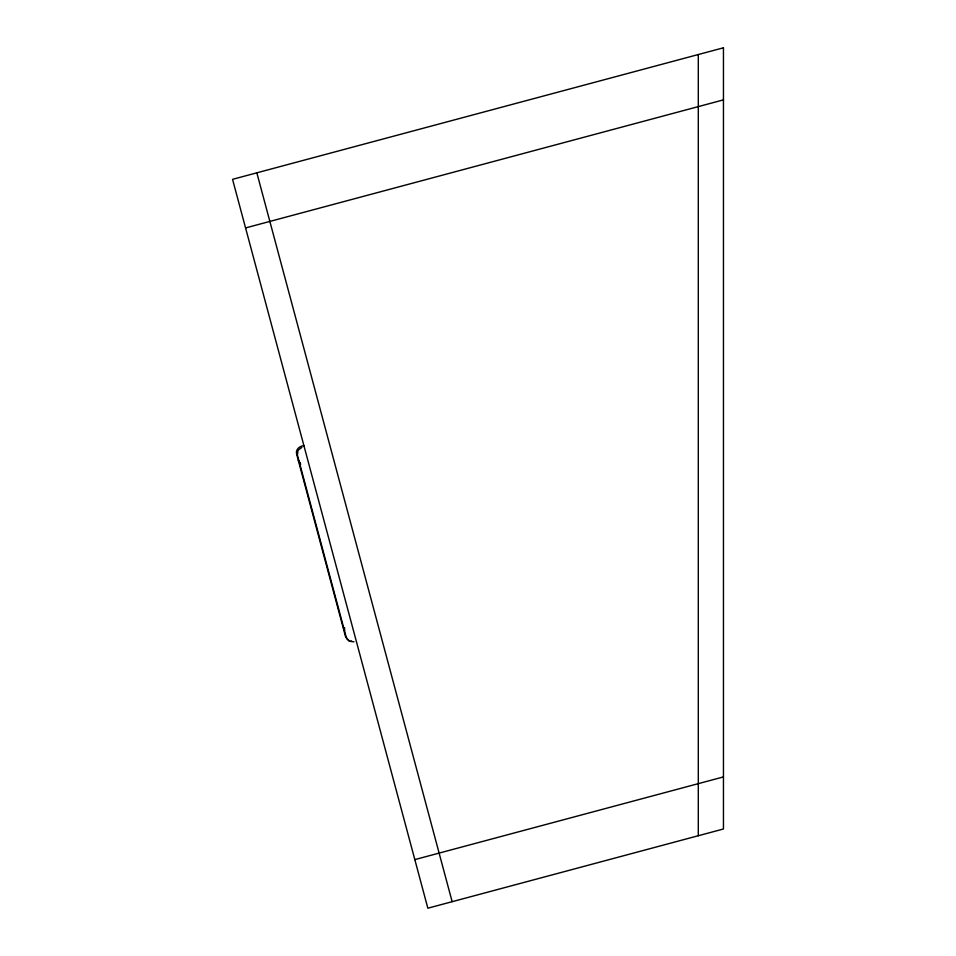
<?xml version="1.0" encoding="UTF-8"?>
<svg xmlns="http://www.w3.org/2000/svg" width="956" height="956" viewBox="0 0 956 956"><rect width="100%" height="100%" fill="white"/><g stroke="black" fill="none" stroke-linecap="round" stroke-linejoin="round"><path stroke-width="1.43" d="M343.634 627.638L343.79 630.1M344.566 627.793L344.566 631.056M301.893 447.372L298.045 450.3L297.412 455.08L346.263 637.401L349.215 641.225L353.995 641.835M245.561 227.934L723.453 99.878M303.984 445.639C299.706 445.771 295.285 449.571 296.635 454.112L345.486 636.433L347.124 639.265L349.167 640.628M414.82 859.611L723.453 776.917M350.768 641.046L351.593 641.094M299.969 463.278L298.332 460.457M300.746 464.246L299.109 461.413M256.841 172.833L452.14 901.687M698.298 54.54L698.298 835.735M723.453 47.8L232.547 179.334L427.846 908.2L723.453 828.995L723.453 47.8"/></g></svg>
